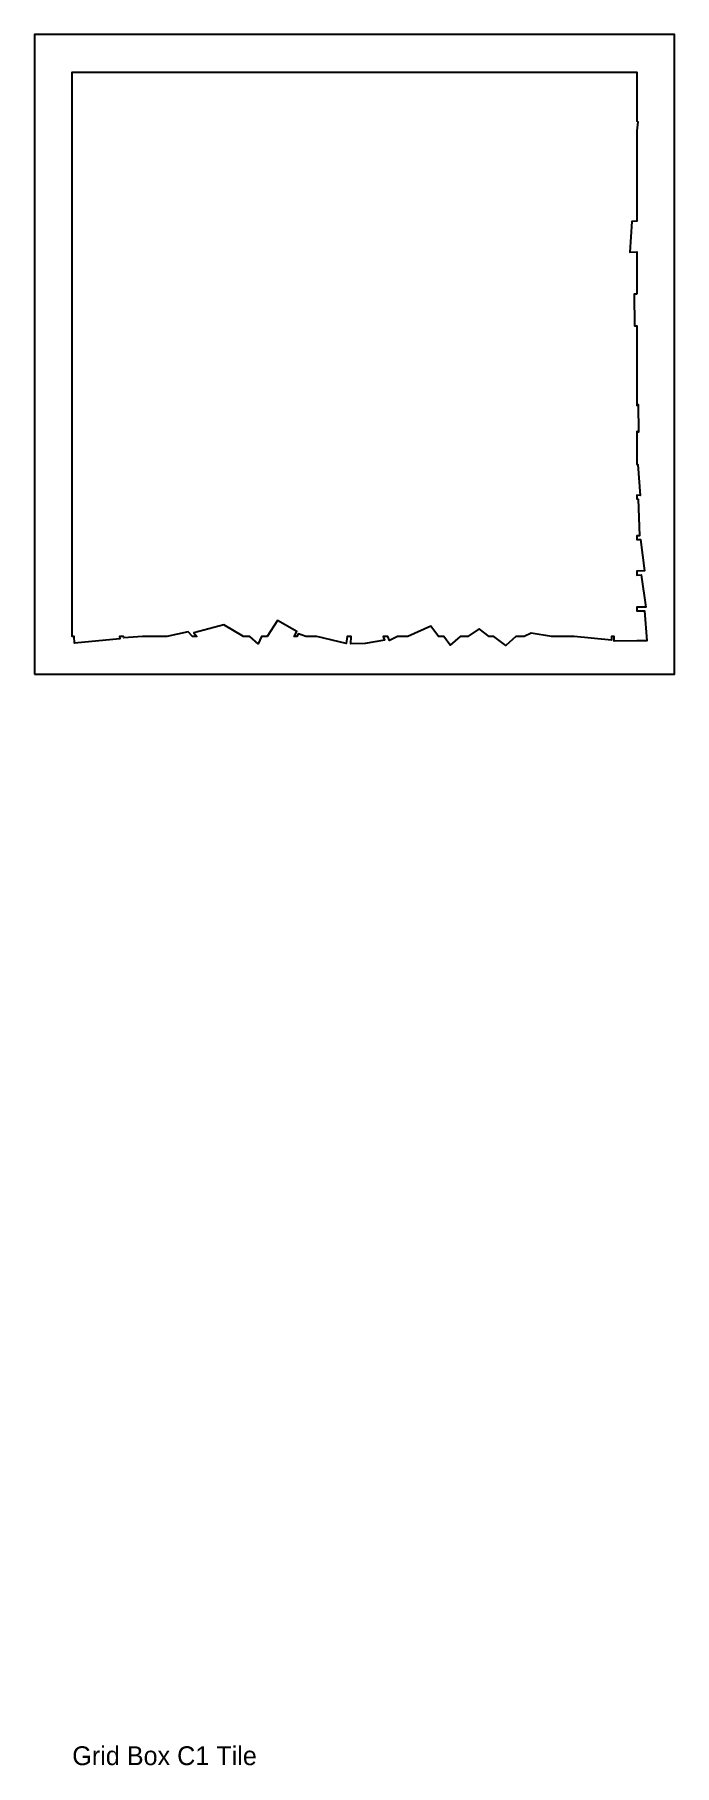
# Model space of a CAD drawing. Header units: metres. Extents: x -20 to 320, y 0 to 920.
import ezdxf

# ---------------------------------------------------------------- set-up
doc = ezdxf.new("R2010")
doc.units = ezdxf.units.M

msp = doc.modelspace()

# ---------------------------------------------------------------- linework, layer by layer
at = {"color": 8}
msp.add_lwpolyline([(-20, 580), (320, 580), (320, 920), (-20, 920), (-20, 580)], dxfattribs=at)
at = {"color": 2}
msp.add_lwpolyline([(300, 782.05), (298.69, 782), (298.73, 765.09), (300, 765.12), (300, 722.75), (300.78, 723.39), (300.91, 708.61), (300, 709), (300, 696.21), (300.09, 693.15), (300, 693.17), (300, 691.59), (300.63, 691.47), (301.81, 674.94), (300, 675.13), (300, 673.17), (300.69, 673.1), (301.51, 653.45), (300, 653.6), (300, 651.58), (302.06, 651.58), (304.21, 634.91), (300, 634.78), (300, 632.71), (302.39, 632.77), (304.8, 615.68), (300, 615.59), (300, 613.65), (304.1, 613.62), (305.36, 597.68), (300, 597.65), (287.94, 597.57), (288.09, 600), (286.67, 600), (286.61, 598.13), (266.8, 600), (254.69, 600), (243.88, 601.82), (240.24, 600), (235.72, 600), (230.44, 595.31), (224.09, 600), (221.52, 600), (216.21, 604.14), (210.24, 600), (206.16, 600), (200.93, 595.41), (197.39, 600), (194.66, 600), (190.48, 605.52), (178.28, 600), (172.91, 600), (168.66, 597.84), (167.78, 600), (165.21, 600), (165.98, 597.98), (155.64, 596.23), (147.99, 596.1), (148.29, 600), (146.13, 600), (145.58, 596.37), (130, 600), (124.16, 600), (120.15, 601.36), (119.42, 600), (117.88, 600), (119.37, 602.66), (109.04, 608.44), (103.67, 600), (100.58, 600), (98.74, 596.17), (94.36, 600), (91.06, 600), (80.62, 606.23), (64.57, 601.89), (66.18, 600), (63.87, 600), (61.68, 602.48), (50.28, 600), (37.29, 600), (27.4, 599.32), (27.28, 600), (25.12, 600), (25.26, 598.78), (1.14, 596.53), (1.09, 600), (0, 600), (0, 900), (300, 900), (300, 873.93), (300.52, 873.68), (300, 868.87), (300, 843.52), (300.03, 842.85), (300, 842.86), (300, 820.79), (297.33, 820.7), (296.3, 804.29), (300, 804.47)], close=True, dxfattribs=at)

# ---------------------------------------------------------------- texts
msp.add_text('Grid Box C1 Tile', height=10).set_placement((0, 0))

doc.saveas('drawing.dxf')
